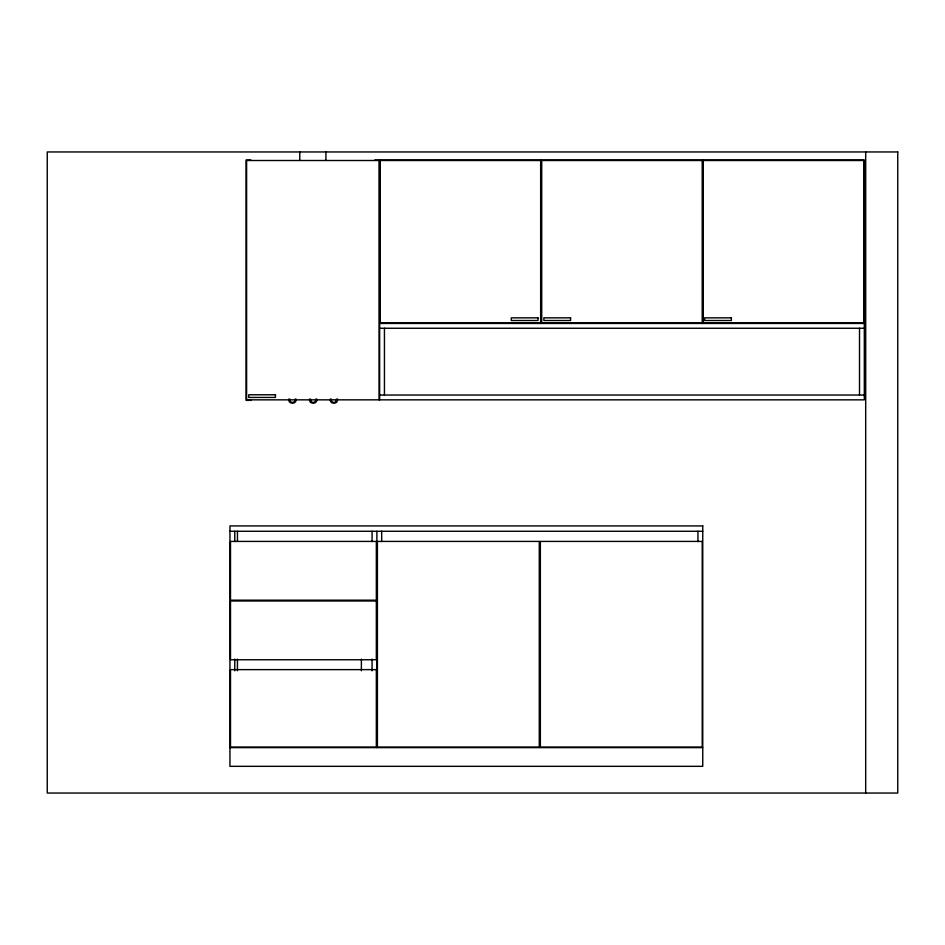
<?xml version="1.0" encoding="UTF-8"?>
<svg xmlns="http://www.w3.org/2000/svg" width="945" height="945" viewBox="0 0 945 945"><rect width="100%" height="100%" fill="white"/><g stroke="black" fill="none" stroke-linecap="round" stroke-linejoin="round"><path stroke-width="1.42" d="M288.957 398.908C287.41 404.649 297.462 404.649 295.915 398.908M309.688 398.908C308.141 404.649 318.193 404.649 316.646 398.908M330.419 398.908C328.872 404.649 338.912 404.649 337.377 398.908M250.874 159.977L246.066 159.977L246.066 400.373L250.874 400.373M374.822 159.977L864.321 159.977L864.321 399.841L246.61 399.841L246.61 160.508L379.099 160.508L379.099 399.841M379.63 323.45L864.321 323.45M379.63 328.258L864.321 328.258M379.63 395.034L864.321 395.034M229.954 531.267L702.749 531.267M229.954 747.625L702.749 747.625M865.691 151.956L865.691 793.044M859.513 328.258L859.513 395.034M702.749 159.977L702.749 323.45M697.942 531.267L697.942 541.544M541.19 159.977L541.19 323.45M384.438 328.258L384.438 395.034M381.685 531.267L381.685 541.544M379.63 159.977L379.63 399.841M376.878 531.267L376.878 747.625M372.058 531.267L372.058 541.544M372.058 659.078L372.058 670.832M361.38 659.173L361.38 670.773M325.919 151.956L325.919 160.449M299.778 151.956L299.778 160.449M237.443 531.267L237.443 541.414M237.443 659.173L237.443 670.773M234.762 531.267L234.762 541.544M234.762 659.078L234.762 670.832M336.396 399.168A2.587 2.587 0 0 1 333.892 402.428A2.587 2.587 0 0 1 331.388 399.168M294.935 399.168A2.587 2.587 0 0 1 292.442 402.428A2.587 2.587 0 0 1 289.938 399.168M315.665 399.168A2.587 2.587 0 0 1 313.161 402.428A2.587 2.587 0 0 1 310.657 399.168M897.75 151.956L47.25 151.956L47.25 793.044L897.75 793.044L897.75 151.956M540.658 160.508L380.162 160.508L380.162 322.918L540.658 322.918L540.658 160.508M702.218 160.508L541.721 160.508L541.721 322.918L702.218 322.918L702.218 160.508M863.789 160.508L703.293 160.508L703.293 322.918L863.789 322.918L863.789 160.508M537.988 317.839L511.269 317.839L511.269 320.509L537.988 320.509L537.988 317.839M570.579 317.839L543.859 317.839L543.859 320.509L570.579 320.509L570.579 317.839M731.383 317.839L704.663 317.839L704.663 320.509L731.383 320.509L731.383 317.839M275.456 394.774L248.736 394.774L248.736 397.443L275.456 397.443L275.456 394.774M702.749 525.928L229.954 525.928L229.954 766.324L702.749 766.324L702.749 525.928M376.334 541.414L230.497 541.414L230.497 600.181L376.334 600.181L376.334 541.414M539.276 541.414L377.409 541.414L377.409 747.093L539.276 747.093L539.276 541.414M702.218 541.414L540.351 541.414L540.351 747.093L702.218 747.093L702.218 541.414M376.334 600.985L230.497 600.985L230.497 659.752L376.334 659.752L376.334 600.985M376.334 669.627L230.497 669.627L230.497 747.093L376.334 747.093L376.334 669.627"/></g></svg>
